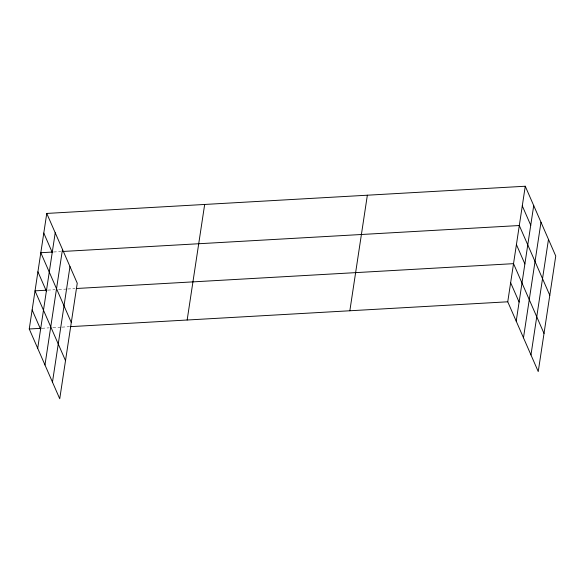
<?xml version="1.0" encoding="UTF-8"?>
<svg xmlns="http://www.w3.org/2000/svg" width="585" height="585" viewBox="0 0 585 585"><rect width="100%" height="100%" fill="white"/><g stroke="black" fill="none" stroke-linecap="round" stroke-linejoin="round"><path stroke-width="0.44" stroke-dasharray="2.92 2.19" d="M53.513 251.996L60.774 251.579M47.736 290.131L54.99 289.714M58.624 289.509L66.792 289.048M67.699 288.997L74.96 288.58M41.952 328.265L49.213 327.849M52.847 327.644L61.015 327.176M61.922 327.125L69.184 326.715"/><path stroke-width="0.88" d="M46.763 213.43L77.249 283.206L59.736 398.765L29.25 328.982L46.763 213.43L525.264 186.235L555.75 256.018L538.237 371.57L507.751 301.794L525.264 186.235M37.703 348.338L55.217 232.779M44.972 364.974L62.485 249.422M52.467 382.122L69.973 266.563M187.156 320.01L204.67 204.458M349.845 310.767L367.358 195.207M516.211 321.15L533.717 205.591M523.48 337.786L540.986 222.234M530.968 354.934L548.481 239.375M52.606 252.047L40.804 252.72L71.29 322.496M62.588 251.477L519.312 225.525L549.798 295.308M46.829 290.182L35.027 290.847L65.513 360.631M76.774 288.478L513.535 263.659L544.021 333.443M29.25 328.982L41.045 328.317M70.09 326.664L507.751 301.794M522.288 205.883L530.741 225.232M516.423 244.596L524.877 263.945M510.647 282.73L519.1 302.079M43.787 233.071L52.24 252.427M37.915 271.784L46.376 291.133M32.138 309.918L40.592 329.267"/></g></svg>
